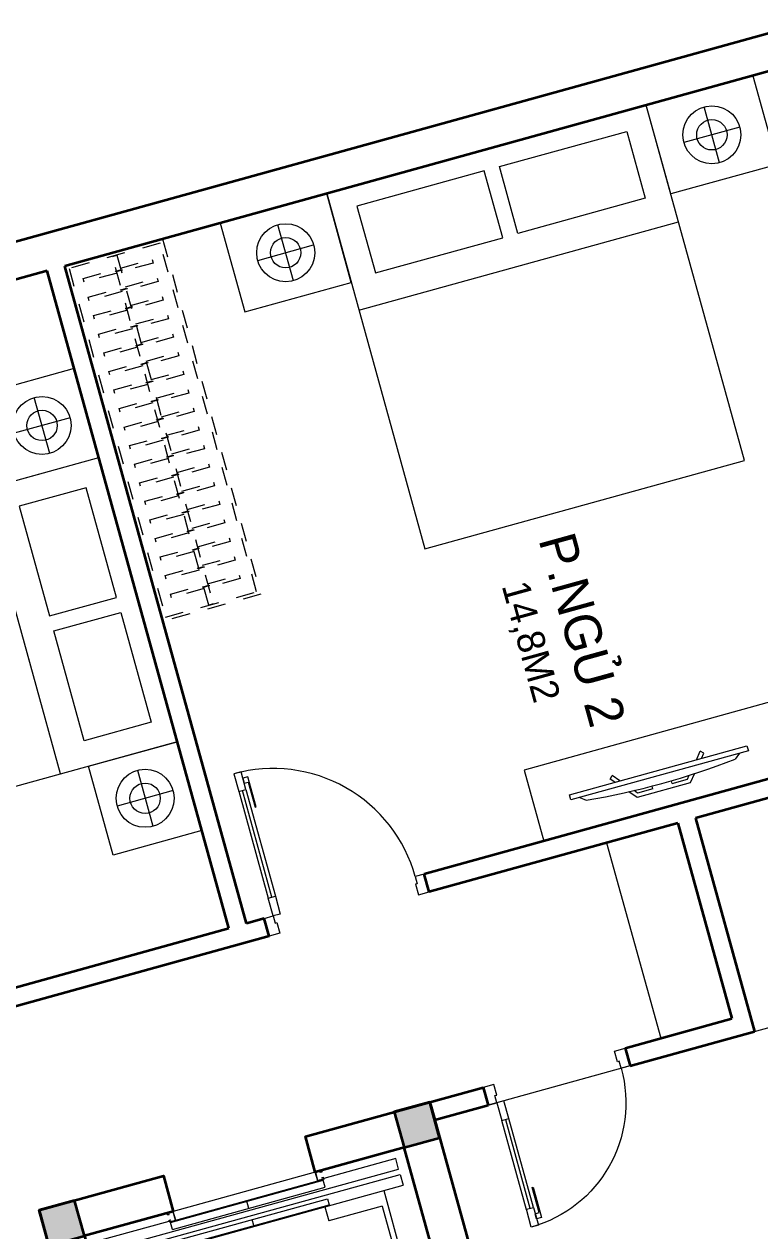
# Model space of a CAD drawing. Header units: metres. Extents: x 568332 to 569219, y 2065964 to 2066430.
# Drawn here: x 568458.41 to 568462.4, y 2066329.29 to 2066335.83 of the extents above; entities that cross this region are included whole.
import ezdxf

# ---------------------------------------------------------------- set-up
doc = ezdxf.new("R2010")
doc.units = ezdxf.units.M
doc.linetypes.add('$AUDIT_BAD_LTYPE2', pattern=[0])
doc.linetypes.add('X-5M-G-MB PHONGNGU$0$HIDDEN2', pattern=[0.1875, 0.125, -0.0625])
doc.layers.get('0').update_dxf_attribs({"linetype": 'CONTINUOUS'})
for name, color, linetype, lineweight in [('-CONCRETE', 1, 'CONTINUOUS', 35), ('-DIM', 9, 'CONTINUOUS', 13), ('-DOOR', 137, 'CONTINUOUS', 9), ('-FURNITURE', 46, 'CONTINUOUS', 9), ('-HATCH', 8, 'CONTINUOUS', 5), ('-LINE1', 7, 'CONTINUOUS', 18), ('-LINE2', 252, 'CONTINUOUS', 9), ('-TEXT', 7, 'CONTINUOUS', 15), ('-WALL', 4, 'CONTINUOUS', 35), ('TEXT25', 2, 'CONTINUOUS', 13)]:
    doc.layers.add(name, color=color, linetype=linetype, lineweight=lineweight)
doc.styles.add('T1', font='', dxfattribs={"height": 200})
doc.styles.add('vnavanth', font='', dxfattribs={"width": 0.8})
doc.styles.get('T1').set_extended_font_data('VNgeometric Light')
doc.styles.get('vnavanth').set_extended_font_data('.VnAvantH')

# ---------------------------------------------------------------- blocks, each defined once
blk = doc.blocks.new('X-5M-DH-2-CORE$0$A$C75E80C28')
at = {"layer": '-LINE2', "linetype": 'Continuous', "ltscale": 2}
for p, q in [((-510.0000099998433, -21.5000000000291), (-510.0000099998579, -50.60000000000582)), ((-506.8000099998899, -21.5000000000291), (-510.0000099998433, -21.5000000000291)), ((-506.8000099998899, -21.5000000000291), (-506.8000099999044, -50.60000000000582)), ((-456.2000100000296, -56.79999999998836), (-500.6000099999364, -56.80000000001746)), ((-456.2000100000441, -60), (-500.600009999951, -60.0000000000291)), ((-453.2000100000441, -63), (-453.2000100000296, -67)), ((-450.0000099998579, -63), (-450.0000099998433, -67)), ((450.0000100000616, -63), (450.0000100000761, -67)), ((453.200010000015, -63), (453.2000100000296, -67)), ((456.2000100000296, -56.79999999998836), (500.6000100000529, -56.79999999998836)), ((456.200010000015, -60), (500.6000100000383, -60)), ((506.8000100001227, -21.5), (510.0000100000761, -21.5)), ((506.8000100001227, -21.5), (506.8000100001082, -50.59999999997672)), ((510.0000100000761, -21.5), (510.0000100000616, -50.59999999997672)), ((-556.8000102631631, -112.4999999912397), (-560.0000102631166, -112.4999999912397)), ((-510.0000099998579, -108.5000000000291), (-510.0000099998433, -79.39999999999418)), ((-506.8000099999044, -108.5000000000291), (-506.8000099998899, -79.39999999999418)), ((-456.2000100000296, -70), (-500.6000099999364, -70.0000000000291)), ((-456.2000100000296, -73.19999999995343), (-500.6000099999364, -73.19999999998254)), ((456.2000100000296, -70), (500.6000100000529, -70)), ((456.2000100000296, -73.19999999995343), (500.6000100000529, -73.19999999995343)), ((456.800009736864, -112.4999999912397), (460.0000097368174, -112.4999999912397)), ((506.8000100001227, -108.5), (506.8000100001227, -79.39999999996508)), ((510.0000100000761, -108.5), (510.0000100000761, -79.39999999996508)), ((-731.0000002632733, -148.9999999649008), (730.9999997367267, -148.9999999649299)), ((-731.0000002698944, -1304.999999934109), (-731.0000002632733, -148.9999999649008)), ((-700.0000002632733, -178.9999999649008), (699.9999997367267, -178.9999999649299)), ((-700.0000002699089, -1224.999999934109), (-700.0000002632733, -178.9999999649008)), ((699.9999997300911, -1224.999999934109), (699.9999997367267, -178.9999999649299)), ((730.9999997301056, -1304.999999934109), (730.9999997367267, -148.9999999649299)), ((-700.0000002699089, -1224.999999934109), (-400.0000002699089, -1224.999999934138)), ((-400.0000002698944, -1304.999999934138), (-400.0000002699089, -1224.999999934138)), ((699.9999997300911, -1224.999999934109), (399.9999997300911, -1224.999999934109)), ((399.9999997301056, -1304.999999934109), (399.9999997300911, -1224.999999934109)), ((839.9999997301056, -1304.999999934109), (-840.0000002698944, -1304.999999934109)), ((-840.0000002698944, -1364.999999934109), (-840.0000002698944, -1304.999999934109)), ((424.9999997301056, -1308.999999934109), (-425.0000002698944, -1308.999999934109)), ((-425.0000002699089, -1342.999999934109), (-425.0000002698944, -1308.999999934109)), ((-2.6989437174052e-07, -1308.999999934109), (-2.699089236557484e-07, -1342.999999934109)), ((424.9999997300911, -1342.999999934109), (424.9999997301056, -1308.999999934109)), ((839.9999997301056, -1364.999999934109), (839.9999997301056, -1304.999999934109)), ((839.9999997301056, -1364.999999934109), (-840.0000002698944, -1364.999999934109)), ((424.9999997300911, -1342.999999934109), (-425.0000002699089, -1342.999999934109)), ((839.9999997301056, -1394.999999934109), (-840.0000002698944, -1394.999999934109)), ((-840.0000002698944, -1394.999999934109), (-840.0000002698944, -1454.999999934109)), ((429.9999997300911, -1405.999999934138), (-430.0000002699089, -1405.999999934109)), ((-430.0000002699089, -1405.999999934109), (-430.0000002698944, -1445.999999934109)), ((-2.699089236557484e-07, -1405.999999934109), (-2.6989437174052e-07, -1445.999999934109)), ((429.9999997300911, -1405.999999934138), (429.9999997301056, -1445.999999934138)), ((839.9999997301056, -1394.999999934109), (839.9999997301056, -1454.999999934109)), ((-840.0000002698944, -1454.999999934109), (-435.0000002698944, -1454.999999934109)), ((-435.0000002698944, -1449.999999934109), (-435.0000002699089, -1459.999999934109)), ((-435.0000002698944, -1449.999999934109), (-400.0000002698944, -1449.999999934138)), ((-435.0000002699089, -1459.999999934109), (-425.0000002699089, -1459.999999934109)), ((-435.0000002698653, -1489.999999934109), (-435.0000002698653, -1499.999999934109)), ((-435.0000002698653, -1489.999999934109), (-425.0000002698653, -1489.999999934109)), ((-435.0000002698653, -1499.999999934109), (-400.0000002698653, -1499.999999934138)), ((-433.4000002698012, -1451.599999934086), (-433.4000002698012, -1458.399999934074)), ((-433.4000002698012, -1451.599999934086), (-401.6000002697547, -1451.599999934086)), ((-433.4000002698012, -1458.399999934074), (-425.0000002698944, -1458.399999934074)), ((-433.4000002697721, -1491.599999934086), (-433.4000002697721, -1498.399999934074)), ((-433.4000002697721, -1491.599999934086), (-425.0000002698653, -1491.599999934086)), ((-433.4000002697721, -1498.399999934074), (-401.6000002697256, -1498.399999934074)), ((429.9999997301056, -1445.999999934138), (-430.0000002698944, -1445.999999934109)), ((-425.0000002698944, -1458.399999934074), (-425.0000002699089, -1459.999999934109)), ((-425.0000002698653, -1489.999999934109), (-425.0000002698653, -1491.599999934086)), ((-401.6000002697547, -1451.599999934086), (-401.6000002697256, -1498.399999934074)), ((399.9999997301056, -1449.999999934109), (-400.0000002698944, -1449.999999934138)), ((-400.0000002698944, -1449.999999934138), (-400.0000002698653, -1499.999999934138)), ((399.9999997301056, -1449.999999934109), (399.9999997301347, -1499.999999934109)), ((434.9999997301056, -1449.999999934109), (399.9999997301056, -1449.999999934109)), ((434.9999997301347, -1499.999999934109), (399.9999997301347, -1499.999999934109)), ((401.5999997301988, -1451.599999934086), (401.5999997302279, -1498.399999934074)), ((433.3999997302453, -1451.599999934086), (401.5999997301988, -1451.599999934086)), ((433.3999997302744, -1498.399999934074), (401.5999997302279, -1498.399999934074)), ((433.3999997302453, -1458.399999934074), (424.9999997301056, -1458.399999934074)), ((424.9999997301056, -1458.399999934074), (424.9999997301056, -1459.999999934109)), ((434.9999997301056, -1459.999999934109), (424.9999997301056, -1459.999999934109)), ((424.9999997301347, -1489.999999934109), (424.9999997301347, -1491.599999934086)), ((434.9999997301347, -1489.999999934109), (424.9999997301347, -1489.999999934109)), ((433.3999997302744, -1491.599999934086), (424.9999997301347, -1491.599999934086)), ((433.3999997302453, -1451.599999934086), (433.3999997302453, -1458.399999934074)), ((433.3999997302744, -1491.599999934086), (433.3999997302744, -1498.399999934074)), ((434.9999997301056, -1449.999999934109), (434.9999997301056, -1459.999999934109)), ((839.9999997301056, -1454.999999934109), (434.9999997301056, -1454.999999934109)), ((434.9999997301347, -1489.999999934109), (434.9999997301347, -1499.999999934109))]:
    blk.add_line(p, q, dxfattribs=at)
for points in [[(-450.0000000000146, 0), (-450, -130), (450, -130), (449.9999999999854, 0)], [(-200, -29), (200.0000000001164, -29), (200.0000000001164, -101), (-200, -101)], [(-36.0000002632587, -583.9999999649008), (35.9999997367413, -583.9999999649008), (35.99999973675585, -983.9999999649008), (-36.00000026324415, -983.9999999649008)]]:
    blk.add_lwpolyline(points, close=True, dxfattribs=at)
for points in [[(-780.0000002632587, -788.9999999649008), (-751.0000002632587, -788.9999999649299, 0.414213562373095), (-750.0000002632733, -787.9999999649008), (-750.0000002632587, -783.9999999649008), (-750.0000002632587, -779.9999999649008, 0.414213562373095), (-751.0000002632733, -778.9999999649299), (-780.0000002632733, -778.9999999649881, -0.2569775838576673), (-784.1207396915852, -781.9399999648449), (-797.9000002631656, -781.939999964874, -0.414213562373095), (-800.9000002631656, -778.939999964874), (-804.0000002632587, -749.4999999649008, 0.414213562373095), (-807.0000002632587, -746.4999999649008), (-812.0000002632587, -746.4999999649008), (-812.0000002632587, -783.9999999649008), (-812.0000002632587, -821.4999999649008), (-807.0000002632587, -821.4999999649008, 0.414213562373095), (-804.0000002632587, -818.4999999649008), (-800.9000002631656, -789.0599999648693, -0.414213562373095), (-797.9000002631656, -786.0599999648693), (-784.1207396915852, -786.0599999648402, -0.2569775838576673), (-780.0000002632587, -788.9999999647553)], [(779.9999997367413, -788.9999999649299), (750.9999997367413, -788.9999999649008, -0.414213562373095), (749.9999997367267, -787.9999999649299), (749.9999997367413, -783.9999999649299), (749.9999997367413, -779.9999999649299, -0.414213562373095), (750.9999997367267, -778.9999999649008), (779.9999997368432, -778.9999999650172, 0.2569775838576673), (784.1207391653006, -781.939999964874), (797.899999736881, -781.9399999648449, 0.414213562373095), (800.899999736881, -778.9399999648449), (803.9999997367413, -749.4999999649008, -0.414213562373095), (806.9999997367413, -746.4999999649008), (811.9999997367413, -746.4999999649008), (811.9999997367413, -783.9999999649008), (811.9999997367413, -821.4999999649008), (806.9999997367413, -821.4999999649008, -0.414213562373095), (803.9999997367413, -818.4999999649008), (800.899999736881, -789.0599999648402, 0.414213562373095), (797.899999736881, -786.0599999648402), (784.1207391653006, -786.0599999648693, 0.2569775838576672), (779.9999997368577, -788.9999999647844)]]:
    blk.add_lwpolyline(points, format="xyb", dxfattribs=at)
for centre, radius, start, end in [((-500.600009999951, -50.60000000000582), 9.400000000001475, 180, 270), ((-500.600009999951, -50.60000000000582), 6.200000000004374, 180, 270), ((-456.2000100000441, -63), 6.19999999999713, 0, 90), ((-456.2000100000441, -63), 3.000000000000045, 0, 90), ((456.200010000015, -63), 6.19999999999713, 90, 180), ((456.200010000015, -63), 3.000000000000045, 90, 180), ((500.6000100000383, -50.59999999997672), 6.200000000004374, 270, 0), ((500.6000100000383, -50.59999999997672), 9.400000000001475, 270, 0), ((-500.6000099999364, -79.39999999999418), 9.399999999997844, 90, 180), ((-500.6000099999364, -79.39999999999418), 6.19999999999734, 90, 180), ((-456.2000100000296, -67), 6.20000000000076, 270, 0), ((-456.2000100000296, -67), 2.999999999999834, 270, 0), ((456.2000100000296, -67), 6.20000000000076, 180, 270), ((456.2000100000296, -67), 2.999999999999834, 180, 270), ((500.6000100000529, -79.39999999996508), 9.399999999997844, 0, 90), ((500.6000100000529, -79.39999999996508), 6.19999999999734, 0, 90)]:
    blk.add_arc(centre, radius, start, end, dxfattribs=at)
blk = doc.blocks.new('A$C5C575821')
at = {"layer": '-CONCRETE'}
h = blk.add_hatch(color=256, dxfattribs=at)
h.dxf.hatch_style = 1
h.paths.add_polyline_path([(-0.00237559899687767, 200.0000000000146), (-0.00237559899687767, 1.455191522836685e-11), (199.9976244010031, 1.455191522836685e-11), (199.9976244010031, 200.0000000000146)])
blk.add_lwpolyline([(-0.00237559899687767, 1.455191522836685e-11), (199.9976244010031, 1.455191522836685e-11), (199.9976244010031, 200.0000000000146), (-0.00237559899687767, 200.0000000000146)], close=True, dxfattribs=at)
blk = doc.blocks.new('A$C3F71457E')
at = {"layer": '-CONCRETE'}
blk.add_lwpolyline([(-8.760252967476845e-09, -100.0000002632005), (0, 400), (-1500, 400.0000000000582), (-1500.00000001755, -1399.999999999942), (-1.754960976541042e-08, -1400), (-7.895869202911854e-08, -900.0000002632005), (199.9999999912397, -900.0000002982852), (199.9999999824504, -1600), (-1700.00000001755, -1600), (-1700, 600), (200, 600), (199.9999999912397, -100.0000002982852), (6.140908226370811e-08, -100.0000002632005)], dxfattribs=at)
at = {"layer": '-LINE1'}
blk.add_line((-7.895869202911854e-08, -900.0000002632005), (-8.760252967476845e-09, -100.0000002632005), dxfattribs=at)
at = {"layer": '-WALL'}
for p in [(-1699.997624401003, 399.9999999999854), (0.00237559899687767, 399.9999999999854), (-1699.997624401081, -1599.999999999959), (0.002375601565972829, -1600.000000021305)]:
    blk.add_blockref('A$C5C575821', p, dxfattribs=at)
at = {"color": 2, "rotation": 90}
blk.add_blockref('X-5M-DH-2-CORE$0$A$C75E80C28', (-1500.00000000876, -499.9999999999418), dxfattribs=at)
blk = doc.blocks.new('*U149')
at = {"linetype": '$AUDIT_BAD_LTYPE2'}
for p, q in [((70, 100), (70, 699.9999999999982)), ((90, 699.9999999999982), (90, 100))]:
    blk.add_line(p, q, dxfattribs=at)
for points in [[(50, 699.9999999999982), (90, 699.9999999999982), (90, 799.9999999999982), (50, 799.9999999999982), (50, 699.9999999999982)], [(50, 702.9059272893337), (50, 100)], [(50, 100), (90, 100), (90, 0), (50, 0), (50, 100)]]:
    blk.add_lwpolyline(points)
for points in [[(118.2698876160139, 594.5156181119073), (118.2698876160139, 764.1349438079906), (90, 764.1349438079906), (90, 735.8650561920058), (112.6159100928053, 735.8650561920058), (112.6159100928053, 594.5156181119073)], [(0, 0), (50, 0), (50, -40), (60, -40), (60, -99.99999999999272), (0, -99.99999999999272)], [(899.9999999999982, 1.3252863207713e-28), (849.9999999999982, 1.3252863207713e-28), (849.9999999999982, -40.00000000000001), (839.9999999999982, -40.00000000000001), (839.9999999999982, -99.99999999999272), (899.9999999999982, -99.99999999999272)]]:
    blk.add_lwpolyline(points, close=True)
at = {"linetype": '$AUDIT_BAD_LTYPE2', "ltscale": 0.3}
blk.add_arc((50, 0), 799.9999999999982, 0, 90, dxfattribs=at)
blk = doc.blocks.new('*U194')
at = {"linetype": '$AUDIT_BAD_LTYPE2'}
for p, q in [((70, 100), (69.99999999999999, 599.9999999999691)), ((89.99999999999999, 599.9999999999691), (90, 100))]:
    blk.add_line(p, q, dxfattribs=at)
for points in [[(49.99999999999999, 599.9999999999691), (89.99999999999999, 599.9999999999691), (89.99999999999999, 699.9999999999691), (49.99999999999999, 699.9999999999691), (49.99999999999999, 599.9999999999691)], [(49.99999999999999, 602.9059272893046), (50, 100)], [(50, 100), (90, 100), (90, 0), (50, 0), (50, 100)]]:
    blk.add_lwpolyline(points)
for points in [[(118.2698876160139, 494.5156181118782), (118.2698876160139, 664.1349438079615), (89.99999999999999, 664.1349438079615), (89.99999999999999, 635.8650561919767), (112.6159100928053, 635.8650561919767), (112.6159100928053, 494.5156181118782)], [(0, 0), (50, 0), (50, -40), (60, -40), (60, -99.99999999999272), (0, -99.99999999999272)], [(799.9999999999691, 7.105427357603204e-15), (749.9999999999691, 7.105427357603204e-15), (749.9999999999691, -40), (739.9999999999691, -40), (739.9999999999691, -99.99999999999271), (799.9999999999691, -99.99999999999271)]]:
    blk.add_lwpolyline(points, close=True)
at = {"linetype": '$AUDIT_BAD_LTYPE2', "ltscale": 0.3}
blk.add_arc((50, 0), 699.9999999999691, 0, 90, dxfattribs=at)
blk = doc.blocks.new('G1600')
for p, q in [((137477.0741823114, -212827.2147267315), (139077.0741823114, -212827.2147267327)), ((137227.6935681712, -213391.7193460799), (137227.6935681718, -213076.8871672568)), ((139326.4547964507, -213391.7193460799), (139326.4547964501, -213076.8871672568)), ((137385.1096575831, -213234.3032566686), (137070.2774787599, -213234.3032566681)), ((139169.0387070388, -213234.3032566686), (139483.870885862, -213234.3032566681))]:
    blk.add_line(p, q)
blk.add_lwpolyline([(137477.074182311, -213484.2147267315), (137477.0741823123, -211484.2147267315), (139077.0741823123, -211484.2147267327), (139077.074182311, -213484.2147267327), (137477.074182311, -213484.2147267315)])
for points in [[(136977.074182316, -213484.2147267311), (136977.0741823163, -212984.3917867657), (137477.0741823113, -212984.3917867661), (137477.074182311, -213484.2147267315)], [(137617.074182311, -213375.2147267316), (137617.0741823112, -212998.7147267316), (138234.5741823112, -212998.714726732), (138234.574182311, -213375.214726732)], [(138937.074182311, -213375.2147267325), (138937.0741823112, -212998.7147267325), (138319.5741823112, -212998.7147267321), (138319.574182311, -213375.2147267321)], [(139577.0741823059, -213484.2147267331), (139577.0741823062, -212984.3917867677), (139077.0741823113, -212984.3917867673), (139077.074182311, -213484.2147267327)]]:
    blk.add_lwpolyline(points, close=True)
for centre, radius in [((137227.6935681715, -213234.3032566684), 157.4160894116067), ((139326.4547964504, -213234.3032566684), 157.4160894116067), ((137227.6935681715, -213234.3032566684), 82.41608941160666), ((139326.4547964504, -213234.3032566684), 82.41608941160666)]:
    blk.add_circle(centre, radius)
blk = doc.blocks.new('A$C8a974c9c')
for p, q in [((1750.087982669494, 2957.416116623174), (1750.087982669657, 2642.58393779996)), ((1592.671893257969, 2800.000027211493), (1907.504072081182, 2800.000027211652)), ((1342.999452652235, 2500.000027214177), (1342.999452652119, 700.000027214177)), ((1750.087982669345, 242.5839378051005), (1750.087982669549, 557.4161166283138)), ((1592.67189325784, 400.0000272168018), (1907.504072081053, 400.0000272166017))]:
    blk.add_line(p, q)
for points in [[(1999.999452652235, 3100.000027209127), (1500.176512686827, 3100.000027209127), (1500.176512686827, 2500.000027214177), (1999.999452652235, 2500.000027214177)], [(1890.999452652235, 2360.000027214177), (1514.499452652235, 2360.000027214177), (1514.499452652148, 1642.500027214177), (1890.999452652148, 1642.500027214177)], [(1890.99945265209, 840.000027214177), (1514.49945265209, 840.000027214177), (1514.499452652148, 1557.500027214177), (1890.999452652148, 1557.500027214177)], [(1999.999452652119, 100.0000272192265), (1500.17651268671, 100.0000272192265), (1500.17651268671, 700.000027214177), (1999.999452652119, 700.000027214177)]]:
    blk.add_lwpolyline(points, close=True)
blk.add_lwpolyline([(1999.999452652235, 2500.000027214177), (-0.0005473477649502456, 2500.000027214177), (-0.0005473478813655674, 700.000027214177), (1999.999452652119, 700.000027214177), (1999.999452652235, 2500.000027214177)])
for centre, radius in [((1750.087982669561, 2800.000027211581), 157.4160894116067), ((1750.087982669561, 2800.000027211581), 82.41608941160666), ((1750.087982669432, 400.0000272166926), 157.4160894116067), ((1750.087982669432, 400.0000272166926), 82.41608941160666)]:
    blk.add_circle(centre, radius)
blk = doc.blocks.new('*U168')
at = {"linetype": 'X-5M-G-MB PHONGNGU$0$HIDDEN2'}
for points in [[(0, 600.0000000004657), (0, 0), (2181.818181820297, -7.813323814654285e-10), (2181.818181820297, 599.9999999996843)], [(2161.818181820297, 579.999661371611), (2161.818181820297, 19.99966137161111), (20, 20.00000000046566), (20, 580.0000000004657)], [(2161.818181820297, 286.6991212946932), (2161.818181820297, 313.0991212946), (20, 313.0991212953813), (19.99999859370291, 286.6991212952417)], [(113.7817614636733, 319.1750910408318), (109.4317788550979, 319.1750910408318), (109.4317788550979, 280.441767644881), (113.7817614636733, 280.441767644881)], [(227.7817614636733, 319.1750910407849), (223.4317788550979, 319.1750910407849), (223.4317788550979, 280.4417676448341), (227.7817614636733, 280.4417676448341)], [(341.7817614636733, 319.175091040738), (337.4317788550979, 319.175091040738), (337.4317788550979, 280.4417676447872), (341.7817614636733, 280.4417676447872)], [(455.7817614636733, 319.1750910406911), (451.4317788550979, 319.1750910406911), (451.4317788550979, 280.4417676447403), (455.7817614636733, 280.4417676447403)], [(569.7817614636733, 319.1750910406442), (565.431778855098, 319.1750910406442), (565.431778855098, 280.4417676446934), (569.7817614636733, 280.4417676446934)], [(683.7817614636733, 319.1750910405973), (679.431778855098, 319.1750910405973), (679.431778855098, 280.4417676446465), (683.7817614636733, 280.4417676446465)], [(797.7817614636733, 319.1750910405504), (793.431778855098, 319.1750910405504), (793.431778855098, 280.4417676445996), (797.7817614636733, 280.4417676445996)], [(911.7817614636733, 319.1750910405035), (907.431778855098, 319.1750910405035), (907.431778855098, 280.4417676445527), (911.7817614636733, 280.4417676445527)], [(1025.781761463673, 319.1750910404566), (1021.431778855098, 319.1750910404566), (1021.431778855098, 280.4417676445057), (1025.781761463673, 280.4417676445057)], [(1139.781761463673, 319.1750910404097), (1135.431778855098, 319.1750910404097), (1135.431778855098, 280.4417676444588), (1139.781761463673, 280.4417676444588)], [(1253.781761463673, 319.1750910403628), (1249.431778855098, 319.1750910403628), (1249.431778855098, 280.4417676444119), (1253.781761463673, 280.4417676444119)], [(1367.781761463673, 319.1750910403159), (1363.431778855098, 319.1750910403159), (1363.431778855098, 280.441767644365), (1367.781761463673, 280.441767644365)], [(1481.781761463673, 319.175091040269), (1477.431778855098, 319.175091040269), (1477.431778855098, 280.4417676443181), (1481.781761463673, 280.4417676443181)], [(1595.781761463673, 319.175091040222), (1591.431778855098, 319.175091040222), (1591.431778855098, 280.4417676442712), (1595.781761463673, 280.4417676442712)], [(1709.781761463673, 319.1750910401751), (1705.431778855098, 319.1750910401751), (1705.431778855098, 280.4417676442243), (1709.781761463673, 280.4417676442243)], [(1823.781761463673, 319.1750910401282), (1819.431778855098, 319.1750910401282), (1819.431778855098, 280.4417676441774), (1823.781761463673, 280.4417676441774)], [(1937.781761463673, 319.1750910400813), (1933.431778855098, 319.1750910400813), (1933.431778855098, 280.4417676441305), (1937.781761463673, 280.4417676441305)], [(2051.781761463673, 319.1750910400344), (2047.431778855098, 319.1750910400344), (2047.431778855098, 280.4417676440836), (2051.781761463673, 280.4417676440836)]]:
    blk.add_lwpolyline(points, close=True, dxfattribs=at)
for points in [[(122.2409142897814, 313.1103512093413), (122.2409142897814, 515.2497102723445), (100.1765458012815, 515.2497102723445), (100.1765458012815, 313.1103512093413)], [(236.2409142897814, 313.1103512092944), (236.2409142897814, 515.2497102722975), (214.1765458012815, 515.2497102722975), (214.1765458012815, 313.1103512092944)], [(350.2409142897814, 313.1103512092475), (350.2409142897814, 515.2497102722507), (328.1765458012815, 515.2497102722507), (328.1765458012815, 313.1103512092475)], [(464.2409142897814, 313.1103512092006), (464.2409142897814, 515.2497102722037), (442.1765458012815, 515.2497102722037), (442.1765458012815, 313.1103512092006)], [(578.2409142897814, 313.1103512091537), (578.2409142897814, 515.2497102721569), (556.1765458012815, 515.2497102721569), (556.1765458012815, 313.1103512091537)], [(692.2409142897814, 313.1103512091068), (692.2409142897814, 515.24971027211), (670.1765458012815, 515.24971027211), (670.1765458012815, 313.1103512091068)], [(806.2409142897814, 313.1103512090599), (806.2409142897814, 515.249710272063), (784.1765458012815, 515.249710272063), (784.1765458012815, 313.1103512090599)], [(920.2409142897814, 313.110351209013), (920.2409142897814, 515.2497102720162), (898.1765458012815, 515.2497102720162), (898.1765458012815, 313.110351209013)], [(1034.240914289781, 313.1103512089661), (1034.240914289781, 515.2497102719692), (1012.176545801281, 515.2497102719692), (1012.176545801281, 313.1103512089661)], [(1148.240914289781, 313.1103512089192), (1148.240914289781, 515.2497102719224), (1126.176545801281, 515.2497102719224), (1126.176545801281, 313.1103512089192)], [(1262.240914289781, 313.1103512088723), (1262.240914289781, 515.2497102718754), (1240.176545801281, 515.2497102718754), (1240.176545801281, 313.1103512088723)], [(1376.240914289781, 313.1103512088254), (1376.240914289781, 515.2497102718285), (1354.176545801281, 515.2497102718285), (1354.176545801281, 313.1103512088254)], [(1490.240914289781, 313.1103512087785), (1490.240914289781, 515.2497102717816), (1468.176545801281, 515.2497102717816), (1468.176545801281, 313.1103512087785)], [(1604.240914289781, 313.1103512087315), (1604.240914289781, 515.2497102717347), (1582.176545801281, 515.2497102717347), (1582.176545801281, 313.1103512087315)], [(1718.240914289781, 313.1103512086846), (1718.240914289781, 515.2497102716878), (1696.176545801281, 515.2497102716878), (1696.176545801281, 313.1103512086846)], [(1832.240914289781, 313.1103512086377), (1832.240914289781, 515.2497102716409), (1810.176545801281, 515.2497102716409), (1810.176545801281, 313.1103512086377)], [(1946.240914289781, 313.1103512085908), (1946.240914289781, 515.2497102715939), (1924.176545801281, 515.2497102715939), (1924.176545801281, 313.1103512085908)], [(2060.240914289781, 313.1103512085439), (2060.240914289781, 515.2497102715471), (2038.176545801281, 515.2497102715471), (2038.176545801281, 313.1103512085439)], [(100.1765458012815, 286.7103512094345), (100.1765458012815, 92.0852110228024), (122.2409142897814, 92.0852110228024), (122.2409142897814, 286.7103512094345)], [(214.1765458012815, 286.7103512093876), (214.1765458012815, 92.08521102275549), (236.2409142897814, 92.08521102275549), (236.2409142897814, 286.7103512093876)], [(328.1765458012815, 286.7103512093407), (328.1765458012815, 92.08521102270858), (350.2409142897814, 92.08521102270858), (350.2409142897814, 286.7103512093407)], [(442.1765458012815, 286.7103512092938), (442.1765458012815, 92.08521102266168), (464.2409142897814, 92.08521102266168), (464.2409142897814, 286.7103512092938)], [(556.1765458012815, 286.7103512092469), (556.1765458012815, 92.08521102261477), (578.2409142897814, 92.08521102261477), (578.2409142897814, 286.7103512092469)], [(670.1765458012815, 286.7103512092), (670.1765458012815, 92.08521102256786), (692.2409142897814, 92.08521102256786), (692.2409142897814, 286.7103512092)], [(784.1765458012815, 286.7103512091531), (784.1765458012815, 92.08521102252095), (806.2409142897814, 92.08521102252095), (806.2409142897814, 286.7103512091531)], [(898.1765458012815, 286.7103512091062), (898.1765458012815, 92.08521102247404), (920.2409142897814, 92.08521102247404), (920.2409142897814, 286.7103512091062)], [(1012.176545801281, 286.7103512090592), (1012.176545801281, 92.08521102242715), (1034.240914289781, 92.08521102242715), (1034.240914289781, 286.7103512090592)], [(1126.176545801281, 286.7103512090123), (1126.176545801281, 92.08521102238024), (1148.240914289781, 92.08521102238024), (1148.240914289781, 286.7103512090123)], [(1240.176545801281, 286.7103512089654), (1240.176545801281, 92.08521102233333), (1262.240914289781, 92.08521102233333), (1262.240914289781, 286.7103512089654)], [(1354.176545801281, 286.7103512089186), (1354.176545801281, 92.08521102228642), (1376.240914289781, 92.08521102228642), (1376.240914289781, 286.7103512089186)], [(1468.176545801281, 286.7103512088717), (1468.176545801281, 92.0852110222395), (1490.240914289781, 92.0852110222395), (1490.240914289781, 286.7103512088717)], [(1582.176545801281, 286.7103512088247), (1582.176545801281, 92.0852110221926), (1604.240914289781, 92.0852110221926), (1604.240914289781, 286.7103512088247)], [(1696.176545801281, 286.7103512087778), (1696.176545801281, 92.0852110221457), (1718.240914289781, 92.0852110221457), (1718.240914289781, 286.7103512087778)], [(1810.176545801281, 286.7103512087309), (1810.176545801281, 92.08521102209879), (1832.240914289781, 92.08521102209879), (1832.240914289781, 286.7103512087309)], [(1924.176545801281, 286.710351208684), (1924.176545801281, 92.08521102205188), (1946.240914289781, 92.08521102205188), (1946.240914289781, 286.710351208684)], [(2038.176545801281, 286.7103512086371), (2038.176545801281, 92.08521102200497), (2060.240914289781, 92.08521102200497), (2060.240914289781, 286.7103512086371)]]:
    blk.add_lwpolyline(points, dxfattribs=at)
blk = doc.blocks.new('XR.MB.LM123$0$tvi 1')
blk.add_lwpolyline([(28.54445810673496, -2.291926648467779e-10), (28.54445810673496, -999.9999999999964), (-7.275957614183426e-12, -1000), (0, 0)], close=True)
for points in [[(28.54445810680045, -50.31958968611434), (52.37372755713295, -80.86315460130209)], [(-24.09820395050338, -235.5599978379832), (-39.09879504836863, -251.7939635238108)], [(0, -284.7849796677438), (-39.09879504836863, -251.7939635238108)], [(0, -255.9952397129928), (-24.09820395050338, -235.5599978379832)], [(69.66229681991535, -315.0836646851385), (111.1934016081432, -350.2927865858655), (111.193401608034, -649.712917566063), (69.68611289083492, -684.9110379843005)], [(89.09002233762294, -445.7449799550195), (89.09002233762294, -359.9578938602899), (70.91298945683957, -344.6203678706661)], [(89.09002233762294, -445.7449799550195), (73.49991829216015, -445.7449799550232)], [(89.09002233768115, -554.2550200447404), (89.09002233773936, -640.0421061392371), (70.91298945678864, -655.3796321293303)], [(89.09002233768115, -554.2550200447404), (73.49991829216015, -554.2550200447404)], [(0, -715.2150203320198), (-39.09879504836863, -748.2060364759491)], [(-24.09820395050338, -764.4400021620095), (-39.09879504836863, -748.2060364759491)], [(0, -744.004760287), (-24.09820395050338, -764.4400021620095)], [(28.54445810674224, -949.680410313882), (52.37372755713295, -919.1368453984578)]]:
    blk.add_lwpolyline(points)
blk.add_arc((-4025.16618952866, -499.9999999999964), 4099.025185406737, 354.1310878512652, 5.868912148527433)
blk = doc.blocks.new('M40-T3')
at = {"layer": '-FURNITURE'}
blk.add_line((202554.0168233147, -1554205.988718233), (203654.0933499629, -1554205.988718233), dxfattribs=at)
blk.add_lwpolyline([(203754.0933499355, -1553705.988718208), (203754.0933499355, -1552205.988718233)], dxfattribs=at)
blk.add_lwpolyline([(202054.016230302, -1553131.709168964), (202054.0162308103, -1554531.709168964), (202454.0168237666, -1554531.709168894), (202454.0168232583, -1553131.709168894)], close=True, dxfattribs=at)
at = {"layer": '-HATCH'}
blk.add_line((203754.0933499629, -1554405.988718233), (203754.0933499628, -1555205.988718233), dxfattribs=at)
at = {"layer": '-WALL'}
for p, q in [((198754.0933505637, -1552205.988718233), (198754.0933505637, -1556205.988718233)), ((202454.0168233146, -1552205.988718233), (202454.0168233152, -1555205.988718233)), ((202554.0168233147, -1552205.988718233), (202554.0168233146, -1553705.988718233)), ((202554.0168233146, -1553705.988718233), (203754.0933499629, -1553705.988718208)), ((203754.093349963, -1554405.988718233), (203754.0933499629, -1553705.988718208)), ((202554.0168233147, -1553805.988718233), (203654.0933499629, -1553805.988718233)), ((202554.0168233147, -1553805.988718233), (202554.0168233153, -1555205.988718233)), ((203654.093349963, -1554405.988718233), (203654.0933499629, -1553805.988718233)), ((203654.0933499629, -1554405.988718233), (203754.0933499629, -1554405.988718233)), ((202554.0168233152, -1555205.988718233), (202454.0168233152, -1555205.988718233)), ((203654.0933499628, -1555505.988718233), (203654.0933499628, -1555205.988718233)), ((203654.0933499628, -1555205.988718233), (203754.0933499628, -1555205.988718233)), ((203754.0933499628, -1555505.988718233), (203754.0933499628, -1555205.988718233)), ((203654.0933499628, -1555505.988718233), (203754.0933499628, -1555505.988718233)), ((202454.0168233146, -1556105.988718233), (202454.0168233146, -1556205.988718233)), ((202554.0168233147, -1556105.988718233), (202454.0168233146, -1556105.988718233)), ((202554.0168233147, -1556105.988718233), (202554.0168233147, -1558406.477295425)), ((202454.0168233147, -1556205.988718233), (198754.0933505637, -1556205.988718233)), ((202454.0168233147, -1556305.988718233), (198754.0933505637, -1556305.988718233)), ((202454.0168233146, -1558406.477295425), (202454.0168233147, -1556305.988718233))]:
    blk.add_line(p, q, dxfattribs=at)
blk.add_lwpolyline([(198754.0933505637, -1556305.988718233), (198754.0933505637, -1557705.988718224), (198554.0933505637, -1557705.988718224), (198554.0933505635, -1552005.988718233), (200404.0721775695, -1552006.014865023)], dxfattribs=at)
at = {"layer": '-DOOR', "xscale": -1, "rotation": 270}
blk.add_blockref('*U194', (203754.0933499629, -1555205.988718233), dxfattribs=at)
at = {"layer": '-DOOR', "rotation": 90.00000000000001}
blk.add_blockref('*U149', (202454.0168233153, -1556105.988718233), dxfattribs=at)
at = {"layer": '-FURNITURE', "rotation": 180}
for name, p in [('A$C8a974c9c', (200754.0928032161, -1552231.70914175)), ('G1600', (338881.1292692511, -1769790.203397549))]:
    blk.add_blockref(name, p, dxfattribs=at)
at = {"layer": '-FURNITURE', "extrusion": (0, 0, -1), "xscale": -1, "rotation": 0.003689722406567952}
blk.add_blockref('XR.MB.LM123$0$tvi 1', (-202249.4622786667, -1553331.699157209), dxfattribs=at)
at = {"layer": '-FURNITURE', "extrusion": (0, 0, -1), "xscale": 0.916666666665974, "yscale": 0.916666666665974, "zscale": -0.916666666665974, "rotation": 180}
blk.add_blockref('*U168', (-198754.0933505637, -1555655.988718233), dxfattribs=at)
at = {"layer": '-WALL', "rotation": 180}
blk.add_blockref('A$C3F71457E', (203854.0933499453, -1557105.988718233), dxfattribs=at)
at = {"layer": '-TEXT', "color": 2, "style": 'vnavanth'}
blk.add_text('p.ngñ 2', height=199.9591899200177, dxfattribs=at).set_placement((200869.2193551236, -1554124.798174005))
at = {"layer": 'TEXT25', "style": 'T1'}
blk.add_text('14,8M2', height=150, rotation=359.9999999899487, dxfattribs=at).set_placement((201057.716839076, -1554384.088913857))

msp = doc.modelspace()

# ---------------------------------------------------------------- block references
at = {"layer": '-DIM', "xscale": 0.001, "yscale": 0.001, "zscale": 0.001, "rotation": 285.4590240807851}
msp.add_blockref('M40-T3', (569905.5589305463, 2066940.890039733), dxfattribs=at)

doc.saveas('drawing.dxf')
